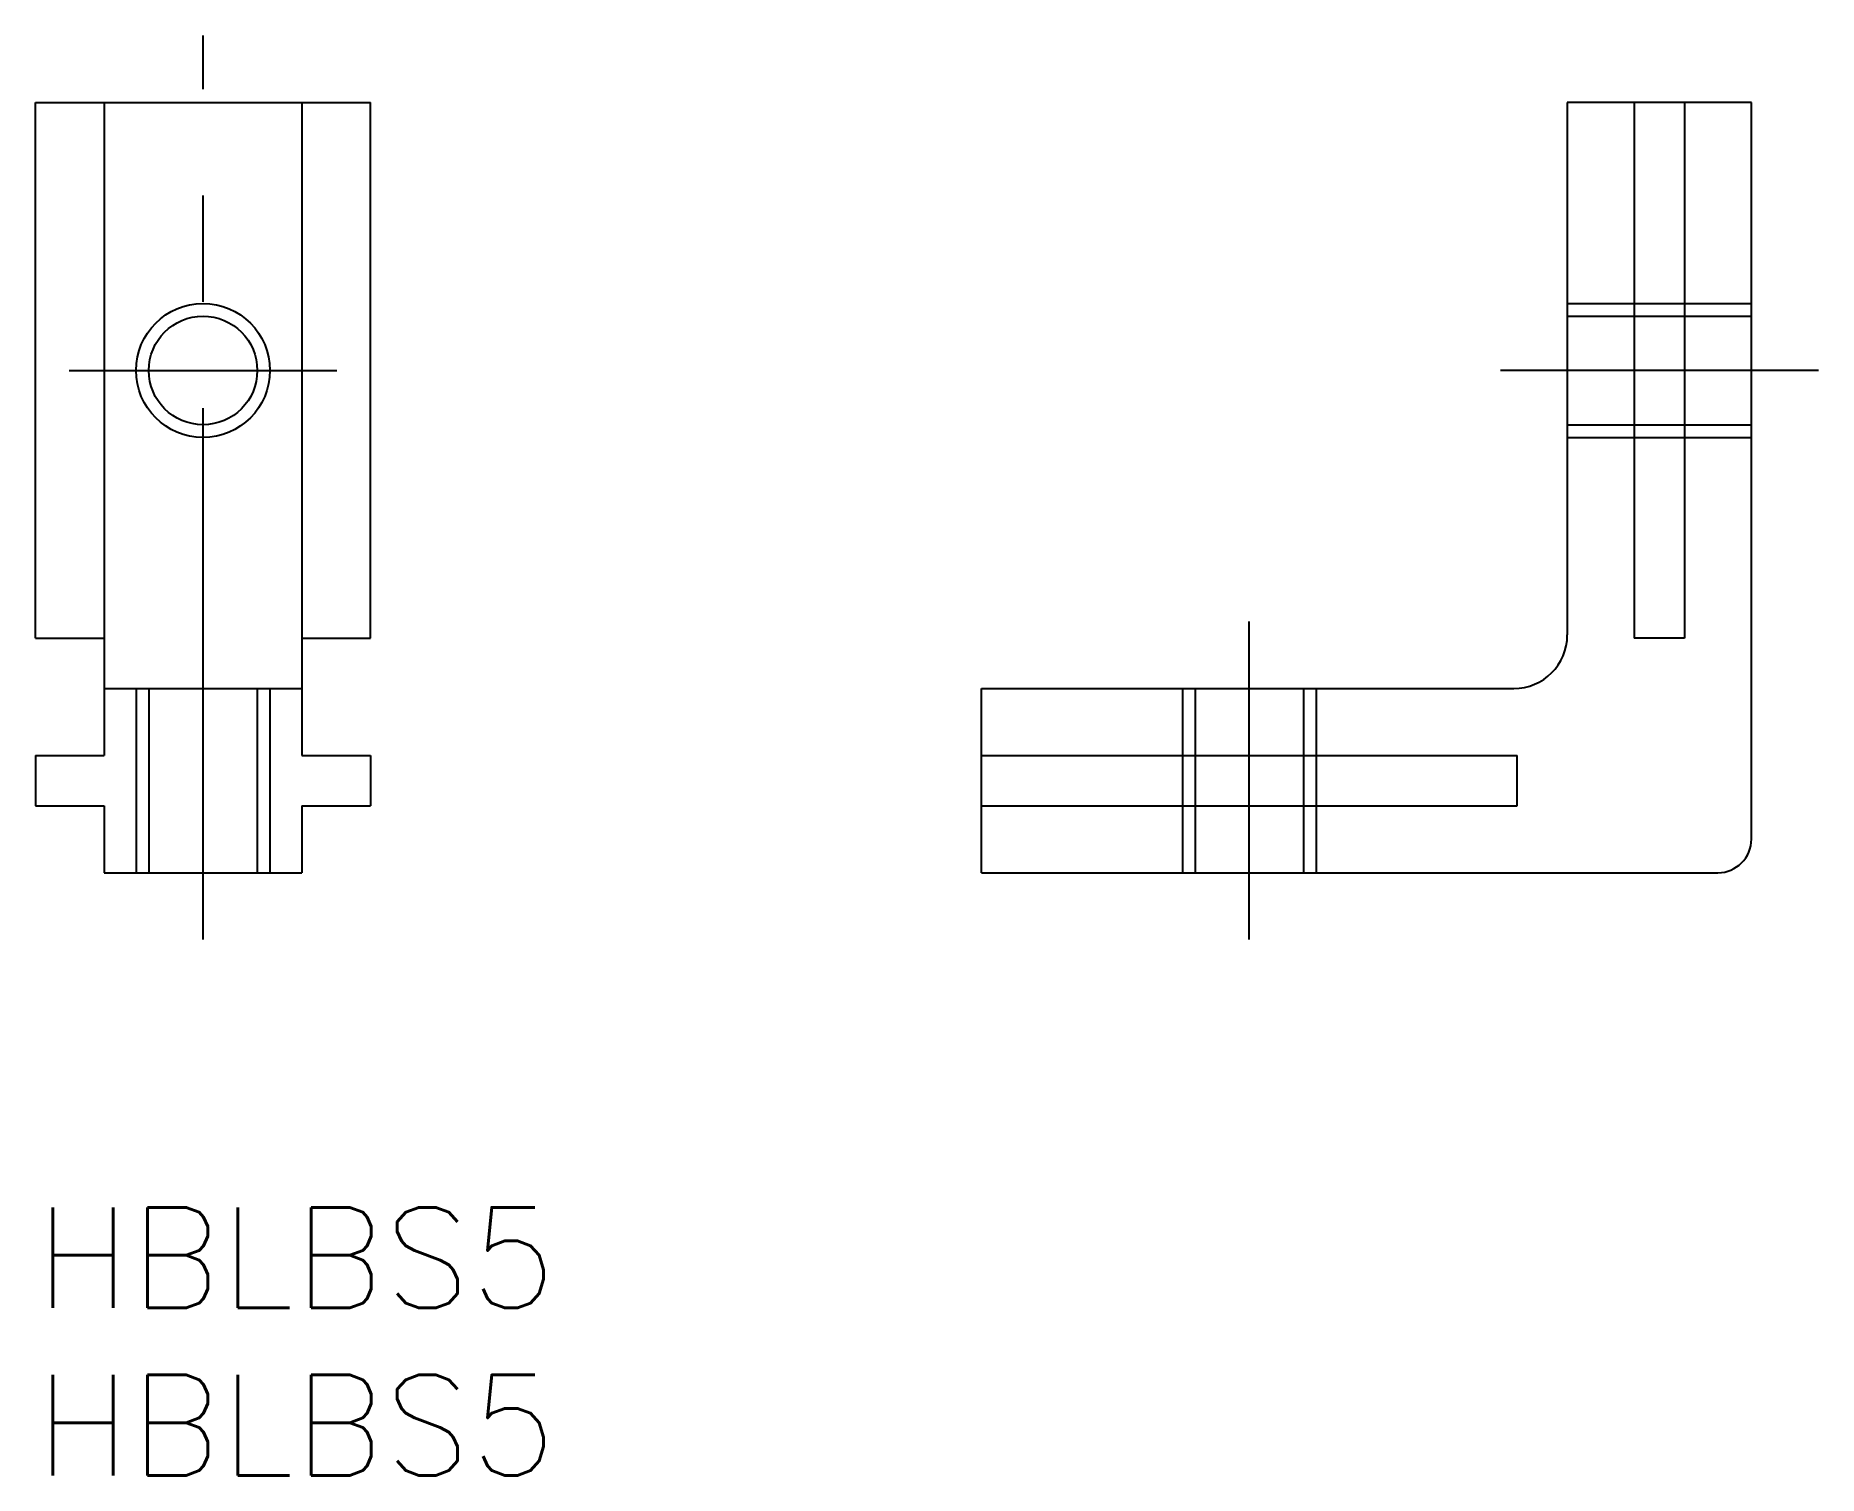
# Model space of a CAD drawing. Extents: x 0 to 53.3, y -8 to 35.
import ezdxf

# ---------------------------------------------------------------- set-up
doc = ezdxf.new("R2010")
doc.units = 0
doc.header["$LTSCALE"] = 0.5
doc.linetypes.add('CENTER', pattern=[50.8, 31.75, -6.35, 6.35, -6.35])
doc.linetypes.add('DASHED', pattern=[19.05, 12.7, -6.35])
for name, color, linetype in [('MSM_CENTER', 1, 'CENTER'), ('MSM_CONTINUOUS', 7, 'CONTINUOUS'), ('MSM_DASHED', 4, 'DASHED'), ('MSM_NARROW', 5, 'CONTINUOUS'), ('MSM_PART_NUMBER', 7, 'CONTINUOUS')]:
    doc.layers.add(name, color=color, linetype=linetype)
doc.styles.get("Standard").update_dxf_attribs({"font": 'txt.shx', "height": 3, "bigfont": 'bigfont.shx'})

# ---------------------------------------------------------------- blocks, each defined once
blk = doc.blocks.new('*U3')
at = {"layer": 'MSM_PART_NUMBER'}
blk.add_text('HBLBS5', height=3, dxfattribs=at).set_placement((0, -3))
blk = doc.blocks.new('*U4')
at = {"layer": 'MSM_PART_NUMBER'}
blk.add_text('HBLBS5', height=3, dxfattribs=at).set_placement((0, -8))

msp = doc.modelspace()

# ---------------------------------------------------------------- linework, layer by layer
at = {"layer": 'MSM_CENTER'}
for p, q in [((5, 8), (5, 35)), ((1, 25), (9, 25)), ((53.259, 25), (43.759, 25)), ((36.259, 8), (36.259, 17.5))]:
    msp.add_line(p, q, dxfattribs=at)
at = {"layer": 'MSM_CONTINUOUS'}
for p, q in [((0, 17), (0, 33)), ((0, 33), (10, 33)), ((2.05, 33), (2.05, 13.5)), ((7.95, 33), (7.95, 13.5)), ((10, 17), (10, 33)), ((51.259, 33), (45.759, 33)), ((45.759, 33), (45.759, 17.1)), ((47.759, 33), (47.759, 17)), ((49.259, 33), (49.259, 17)), ((51.259, 11), (51.259, 33)), ((0, 17), (2.05, 17)), ((7.95, 17), (10, 17)), ((49.259, 17), (47.759, 17)), ((2.05, 15.5), (7.95, 15.5)), ((28.259, 15.5), (44.159, 15.5)), ((28.259, 10), (28.259, 15.5)), ((0, 13.5), (0, 12)), ((0, 13.5), (2.05, 13.5)), ((7.95, 13.5), (10, 13.5)), ((10, 13.5), (10, 12)), ((28.259, 13.5), (44.259, 13.5)), ((44.259, 12), (44.259, 13.5)), ((0, 12), (2.05, 12)), ((2.05, 12), (2.05, 10)), ((7.95, 12), (10, 12)), ((7.95, 12), (7.95, 10)), ((28.259, 12), (44.259, 12)), ((2.05, 10), (7.95, 10)), ((28.259, 10), (50.259, 10))]:
    msp.add_line(p, q, dxfattribs=at)
msp.add_circle((5, 25), 1.621, dxfattribs=at)
for centre, radius in [((44.159, 17.1), 1.6), ((50.259, 11), 1)]:
    msp.add_arc(centre, radius, 270, 0, dxfattribs=at)
at = {"layer": 'MSM_DASHED'}
for p, q in [((45.759, 27), (51.259, 27)), ((45.759, 26.621), (51.259, 26.621)), ((45.759, 23.379), (51.259, 23.379)), ((45.759, 23), (51.259, 23)), ((3, 15.5), (3, 10)), ((3.379, 15.5), (3.379, 10)), ((6.621, 15.5), (6.621, 10)), ((7, 15.5), (7, 10)), ((34.259, 15.5), (34.259, 10)), ((34.638, 15.5), (34.638, 10)), ((37.88, 15.5), (37.88, 10)), ((38.259, 15.5), (38.259, 10))]:
    msp.add_line(p, q, dxfattribs=at)
at = {"layer": 'MSM_NARROW'}
msp.add_circle((5, 25), 2, dxfattribs=at)

# ---------------------------------------------------------------- block references
at = {"layer": 'MSM_CONTINUOUS'}
for name in ['*U3', '*U4']:
    msp.add_blockref(name, (0, 0), dxfattribs=at)

doc.saveas('drawing.dxf')
